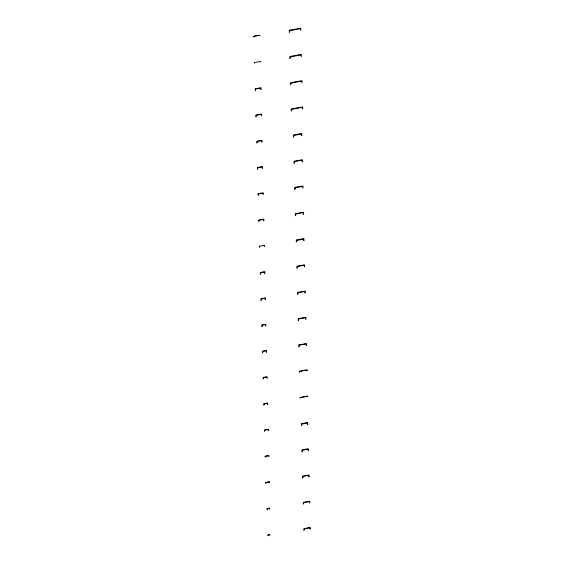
<?xml version="1.0" encoding="UTF-8"?>
<svg xmlns="http://www.w3.org/2000/svg" width="564" height="564" viewBox="0 0 564 564"><rect width="100%" height="100%" fill="white"/><g stroke="black" fill="none" stroke-linecap="round" stroke-linejoin="round"><path stroke-width="0.85" d="M259.912 246.235L259.412 247.215L259.391 246.235L264.481 245.361L264.502 246.341L263.966 245.544M254.66 62.569L254.315 63.161L254.301 62.548L260.66 61.455L260.674 62.068L260.342 61.589M253.878 36.533L253.68 37.076L253.666 36.293L260.025 35.201C260.942 36.089 254.886 35.109 253.878 36.533M255.732 89.133L255.302 90.585L255.252 88.752L260.984 87.765L261.026 89.605L260.328 88.139L255.76 89.056M256.366 115.366L255.936 116.818L255.894 115.007L261.618 114.02L261.661 115.832L260.963 114.372L256.373 115.324M257.311 141.564L256.888 143.044L256.846 141.204L261.936 140.33L261.978 142.17L261.322 140.69L257.339 141.486M257.945 167.797L257.522 169.278L257.48 167.466L262.57 166.591L262.613 168.403L261.915 166.916L257.959 167.755M258.545 194.072L258.157 195.313L258.122 193.72L263.212 192.846L263.247 194.439L262.542 193.177L258.552 194.03M289.84 30.717L289.346 32.374L289.297 30.167L300.746 28.2L300.802 30.407L299.886 28.722L289.84 30.717M259.179 220.305L258.791 221.539L258.756 219.974L263.846 219.1L263.882 220.665L263.176 219.403L259.179 220.305M290.474 56.922L289.981 58.578L289.931 56.421L301.38 54.454L301.437 56.611L300.527 54.927L290.474 56.922M291.109 83.127L290.615 84.783L290.566 82.682L302.022 80.715L302.071 82.816L301.162 81.124L291.116 83.084M260.801 272.814L260.392 274.323L260.342 272.433L264.798 271.672L264.847 273.561L264.227 272.067L260.801 272.814M291.743 109.353L291.257 111.009L291.2 108.937L302.656 106.97L302.706 109.042L301.846 107.357L291.743 109.353M261.435 298.99L261.026 300.506L260.984 298.694L265.44 297.926L265.482 299.738L264.819 298.229L261.435 298.99M293.971 135.515L293.484 137.235L293.428 134.923L301.705 133.499L301.761 135.818L300.894 134.063L293.971 135.515M262.38 325.188L261.978 326.732L261.936 324.892L265.757 324.237L265.799 326.077L265.207 324.561L262.387 325.153M294.605 161.656L294.119 163.377L294.07 161.177L302.339 159.753L302.389 161.953L301.578 160.204L294.619 161.614M262.972 351.379L262.62 352.986L262.57 351.153L266.391 350.491L266.434 352.331L265.926 350.773L262.986 351.33M295.24 187.854L294.753 189.567L294.704 187.431L302.974 186.014L303.023 188.15L302.114 186.395L295.24 187.854M263.621 377.725L263.247 378.98L263.212 377.408L267.026 376.752L267.068 378.324L266.497 377.069L263.621 377.725M295.874 214.073L295.388 215.793L295.339 213.693L303.608 212.268L303.665 214.369L302.797 212.614L295.874 214.073M264.255 403.951L263.882 405.206L263.846 403.662L267.667 403.006L267.703 404.55L267.132 403.295L264.255 403.951M296.897 240.405L296.347 242.069L296.297 239.89L303.933 238.579L303.982 240.75L303.192 239.157L296.904 240.363M264.812 430.191L264.516 431.234L264.481 429.916L268.302 429.26L268.33 430.579L267.829 429.521L264.812 430.191M297.531 266.596L296.981 268.252L296.932 266.152L304.567 264.833L304.616 266.941L303.784 265.348L297.538 266.553M265.369 456.396L265.143 457.164L265.122 456.177L268.936 455.522L268.957 456.509L268.542 455.691L265.376 456.361M298.166 292.786L297.616 294.45L297.566 292.406L305.202 291.094L305.251 293.139L304.419 291.539L298.166 292.786M266.004 482.636L265.778 483.404L265.757 482.431L269.571 481.776L269.599 482.749L269.141 481.938L266.004 482.636M298.8 318.977L298.25 320.641L298.201 318.66L305.836 317.349L305.885 319.33L305.096 317.736L298.8 318.977M267.428 508.947L267.061 509.891L267.026 508.58L269.571 508.143C269.874 511.238 269.204 506.719 267.442 508.911M299.435 345.182L298.885 346.846L298.842 344.914L306.478 343.603L306.52 345.535L305.73 343.941L299.442 345.147M268.267 535.067L268.006 535.8L267.985 534.778L269.895 534.453C270.523 536.477 269.134 533.593 268.267 535.067M299.752 371.408L299.505 372.289L299.477 371.175L307.112 369.864L307.14 370.978L306.675 370.069L299.752 371.408M300.351 397.662L300.133 398.219L300.111 397.43L307.747 396.118L307.768 396.908L307.317 396.295L300.358 397.627M301.909 424.135L301.444 425.848L301.387 423.578L307.747 422.485L307.803 424.755L307.02 423.042L301.909 424.135M302.544 450.276L302.071 451.99L302.022 449.832L308.388 448.74L308.438 450.897L307.648 449.184L302.544 450.276M303.178 476.453L302.713 478.166L302.656 476.094L309.023 475.001L309.072 477.074L308.282 475.36L303.178 476.453M303.784 502.714L303.34 504.138L303.298 502.348L309.657 501.255L309.699 503.046L308.924 501.593L303.784 502.714M304.419 528.926L303.975 530.35L303.933 528.602L310.292 527.509L310.334 529.251L309.601 527.805L304.426 528.884"/></g></svg>
